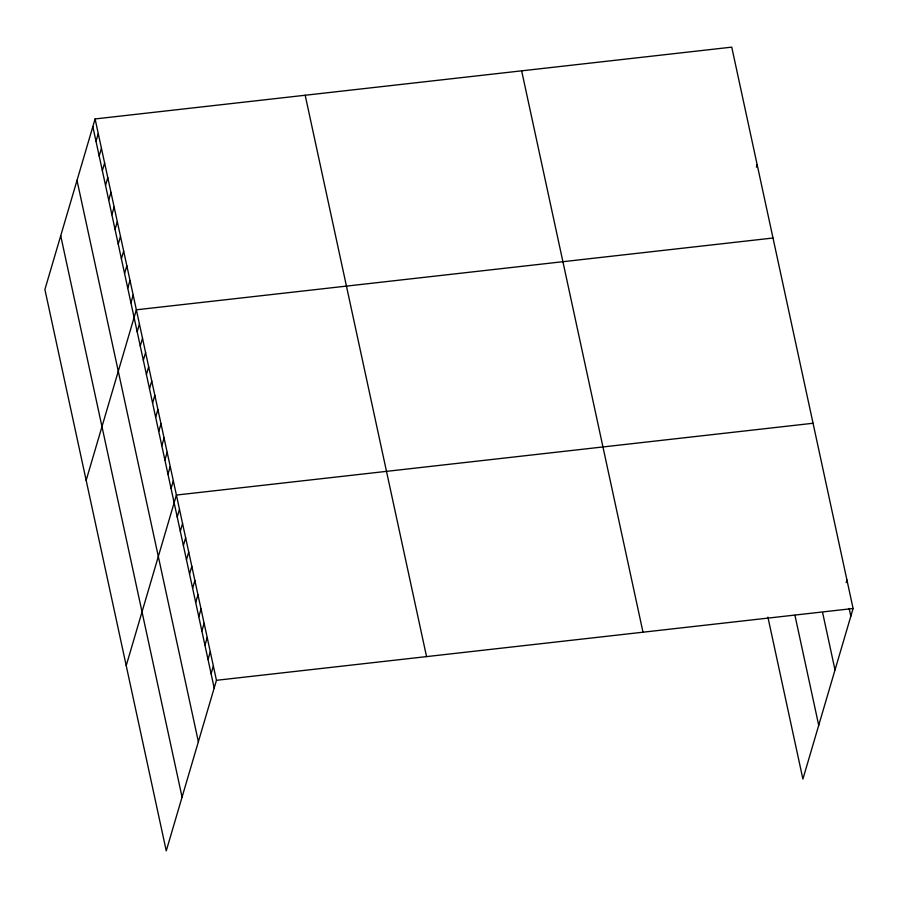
<?xml version="1.0" encoding="UTF-8"?>
<svg xmlns="http://www.w3.org/2000/svg" width="898" height="898" viewBox="0 0 898 898"><rect width="100%" height="100%" fill="white"/><g stroke="black" fill="none" stroke-linecap="round" stroke-linejoin="round"><path stroke-width="1.35" d="M95.098 118.94L44.9 289.493L166.253 850.855L216.452 680.302L95.098 118.94L731.747 47.145L853.1 608.507L802.902 779.06L767.902 617.128M96.007 141.312L98.275 133.622M99.184 155.994L101.44 148.305M102.35 170.676L104.617 162.987M105.526 185.358L107.794 177.669M108.703 200.041L110.97 192.352M111.88 214.723L114.136 207.034M115.045 229.405L117.312 221.716M118.222 244.088L120.489 236.399M121.398 258.77L123.666 251.081M124.575 273.452L126.831 265.763M127.74 288.135L130.008 280.434M130.917 302.817L133.185 295.116M86.163 480.351L136.361 309.799L773.01 238.015M137.169 331.744L139.437 324.055M140.256 345.999L142.524 338.299M143.332 360.244L145.599 352.555M146.419 374.5L148.675 366.799M149.495 388.744L151.762 381.055M152.581 403L154.838 395.3M155.657 417.244L157.925 409.555M158.733 431.5L161 423.8M161.82 445.745L164.087 438.056M164.895 460.001L167.163 452.3M167.982 474.245L170.238 466.556M171.058 488.501L173.325 480.8M126.214 665.609L176.401 495.056L813.049 423.261M177.22 517.001L179.488 509.301M180.307 531.246L182.563 523.556M183.383 545.501L185.65 537.801M186.458 559.746L188.726 552.057M189.545 573.99L191.813 566.301M192.621 588.246L194.888 580.557M195.708 602.491L197.964 594.802M198.784 616.746L201.051 609.057M201.87 630.991L204.127 623.302M204.946 645.247L207.214 637.558M208.022 659.491L210.289 651.802M211.109 673.747L213.376 666.047M756.385 167.163L757.137 164.603M846.185 582.577L846.937 580.007M216.452 680.302L853.1 608.507M849.16 608.429L850.833 616.208M822.691 612.941L835.017 669.942M794.921 615.209L818.718 725.315M521.648 70.841L643.002 632.203M305.185 95.244L426.55 656.606M92.831 126.629L214.184 687.991M77.015 180.375L198.368 741.737M60.716 235.747L182.07 797.11"/></g></svg>
